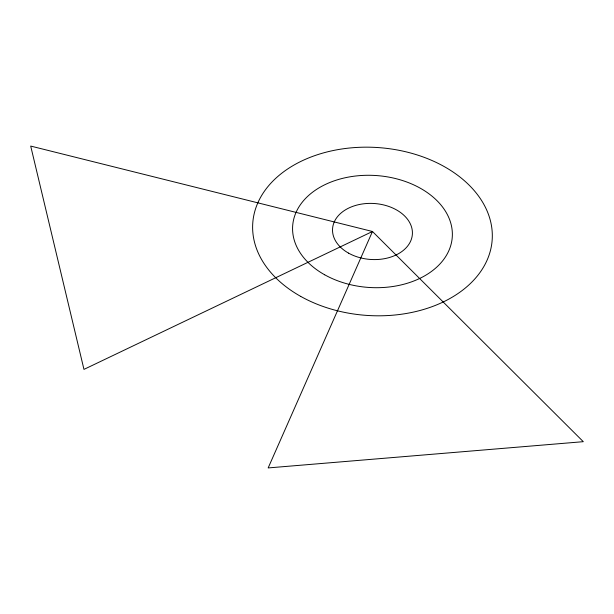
<?xml version="1.0" encoding="UTF-8"?>
<svg xmlns="http://www.w3.org/2000/svg" width="614" height="614" viewBox="0 0 614 614"><rect width="100%" height="100%" fill="white"/><g stroke="black" fill="none" stroke-linecap="round" stroke-linejoin="round"><path stroke-width="0.92" d="M372.468 231.486L268.164 467.929L583.3 441.681L372.468 231.486L30.7 146.071L83.965 369.39L372.468 231.486M300.722 296.401A119.999 84.11 4 0 0 491.484 245.638A119.999 84.11 4 0 0 325.197 152.425A119.999 84.11 4 0 0 300.722 296.401M324.637 274.765A79.997 56.074 4 0 0 451.812 240.918A79.997 56.074 4 0 0 340.954 178.781A79.997 56.074 4 0 0 324.637 274.765M348.552 253.121A40.002 28.037 4 0 0 412.14 236.206A40.002 28.037 4 0 0 356.711 205.13A40.002 28.037 4 0 0 348.552 253.121"/></g></svg>
